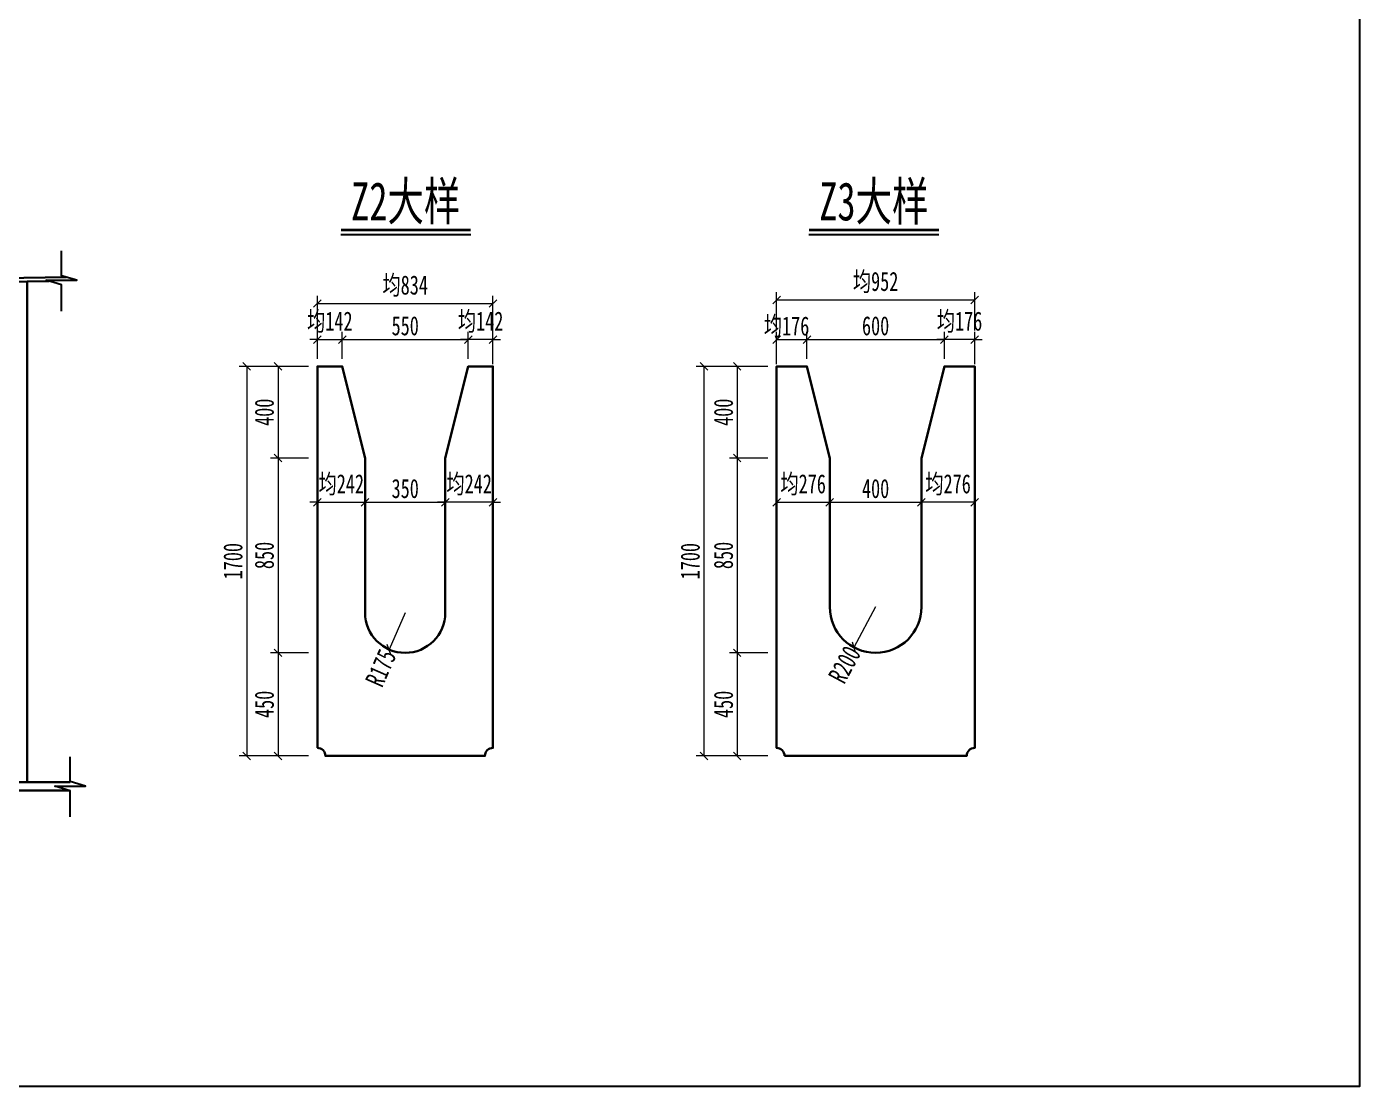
# Model space of a CAD drawing. Header units: millimetres. Extents: x -89049 to 410567, y -307459 to -100425.
# Drawn here: x 131583 to 137400, y -161773 to -157148 of the extents above; entities that cross this region are included whole.
import ezdxf
from ezdxf.enums import TextEntityAlignment as Align

# ---------------------------------------------------------------- set-up
doc = ezdxf.new("R2010")
doc.units = ezdxf.units.MM
doc.layers.get('Defpoints').update_dxf_attribs({"color": 8})
for name, color, linetype, lineweight in [('标注线及字体', 2, 'Continuous', 15), ('桥 构造粗实', 1, 'Continuous', 30), ('细实线', 4, 'Continuous', 15)]:
    doc.layers.add(name, color=color, linetype=linetype, lineweight=lineweight)
doc.styles.add('111', font='', dxfattribs={"width": 0.7})
doc.styles.get('111').set_extended_font_data('仿宋_GB2312')
doc.dimstyles.new('200', dxfattribs={"dimscale": 0, "dimtxt": 2.5, "dimasz": 1, "dimexe": 1, "dimexo": 1, "dimgap": 0.6, "dimtad": 1, "dimdec": 0, "dimdsep": 46, "dimtxsty": '111', "dimblk": 'OBLIQUE', "dimcen": 0, "dimclrd": 4, "dimclre": 4, "dimclrt": 4, "dimadec": 1, "dimazin": 2, "dimtfac": 1, "dimtdec": 0, "dimtix": 1, "dimtmove": 2, "dimatfit": 3, "dimfxl": 4, "dimfxlon": 1, "dimtolj": 1, "dimlwd": -1, "dimlwe": -1, "dimarcsym": 0})

# ---------------------------------------------------------------- blocks, each defined once
blk = doc.blocks.new('_Oblique')
at = {"color": 0, "linetype": 'ByBlock', "lineweight": -2}
blk.add_line((-0.5, -0.5), (0.5, 0.5), dxfattribs=at)
blk = doc.blocks.new('*D4241')
at = {"layer": 'Defpoints', "color": 0, "transparency": 16777216}
for p in [(134856.2, -158631.1), (134539.4, -160331.1), (134856.2, -160331.1)]:
    blk.add_point(p, dxfattribs=at)
at = {"layer": '细实线', "color": 4, "transparency": 16777216}
for p, q in [((134672.7, -158631.1), (134506.1, -158631.1)), ((134539.4, -158631.1), (134539.4, -160331.1)), ((134672.7, -160331.1), (134506.1, -160331.1))]:
    blk.add_line(p, q, dxfattribs=at)
at = {"layer": '细实线', "color": 4, "transparency": 16777216, "xscale": 33.33333333333333, "yscale": 33.33333333333333, "zscale": 33.33333333333333}
for p, rotation in [((134539.4, -158631.1), 90), ((134539.4, -160331.1), 270)]:
    blk.add_blockref('_Oblique', p, dxfattribs=dict(at, rotation=rotation))
at = {"layer": '细实线', "color": 4, "transparency": 16777216, "insert": (134479.8, -159481.1), "char_height": 83.33, "attachment_point": 5, "rotation": 90, "style": '111'}
blk.add_mtext('\\A1;1700', dxfattribs=at)
blk = doc.blocks.new('*D4242')
at = {"layer": 'Defpoints', "color": 0, "transparency": 16777216}
for p in [(134988.6, -158631.1), (134684.4, -159031.1), (135088.6, -159031.1)]:
    blk.add_point(p, dxfattribs=at)
at = {"layer": '细实线', "color": 4, "transparency": 16777216}
for p, q in [((134817.8, -158631.1), (134651.1, -158631.1)), ((134684.4, -158631.1), (134684.4, -159031.1)), ((134817.8, -159031.1), (134651.1, -159031.1))]:
    blk.add_line(p, q, dxfattribs=at)
at = {"layer": '细实线', "color": 4, "transparency": 16777216, "xscale": 33.33333333333333, "yscale": 33.33333333333333, "zscale": 33.33333333333333}
for p, rotation in [((134684.4, -158631.1), 90), ((134684.4, -159031.1), 270)]:
    blk.add_blockref('_Oblique', p, dxfattribs=dict(at, rotation=rotation))
at = {"layer": '细实线', "color": 4, "transparency": 16777216, "insert": (134624.8, -158831.1), "char_height": 83.33, "attachment_point": 5, "rotation": 90, "style": '111'}
blk.add_mtext('\\A1;400', dxfattribs=at)
blk = doc.blocks.new('*D4243')
at = {"layer": 'Defpoints', "color": 0, "transparency": 16777216}
for p in [(135088.6, -159031.1), (134684.4, -159881.1), (135288.6, -159881.1)]:
    blk.add_point(p, dxfattribs=at)
at = {"layer": '细实线', "color": 4, "transparency": 16777216}
for p, q in [((134817.8, -159031.1), (134651.1, -159031.1)), ((134684.4, -159031.1), (134684.4, -159881.1)), ((134817.8, -159881.1), (134651.1, -159881.1))]:
    blk.add_line(p, q, dxfattribs=at)
at = {"layer": '细实线', "color": 4, "transparency": 16777216, "xscale": 33.33333333333333, "yscale": 33.33333333333333, "zscale": 33.33333333333333}
for p, rotation in [((134684.4, -159031.1), 90), ((134684.4, -159881.1), 270)]:
    blk.add_blockref('_Oblique', p, dxfattribs=dict(at, rotation=rotation))
at = {"layer": '细实线', "color": 4, "transparency": 16777216, "insert": (134624.8, -159456.1), "char_height": 83.33, "attachment_point": 5, "rotation": 90, "style": '111'}
blk.add_mtext('\\A1;850', dxfattribs=at)
blk = doc.blocks.new('*D4244')
at = {"layer": 'Defpoints', "color": 0, "transparency": 16777216}
for p in [(135088.6, -159881.1), (134684.4, -160331.1), (135194.5, -160331.1)]:
    blk.add_point(p, dxfattribs=at)
at = {"layer": '细实线', "color": 4, "transparency": 16777216}
for p, q in [((134817.8, -159881.1), (134651.1, -159881.1)), ((134684.4, -159881.1), (134684.4, -160331.1)), ((134817.8, -160331.1), (134651.1, -160331.1))]:
    blk.add_line(p, q, dxfattribs=at)
at = {"layer": '细实线', "color": 4, "transparency": 16777216, "xscale": 33.33333333333333, "yscale": 33.33333333333333, "zscale": 33.33333333333333}
for p, rotation in [((134684.4, -159881.1), 90), ((134684.4, -160331.1), 270)]:
    blk.add_blockref('_Oblique', p, dxfattribs=dict(at, rotation=rotation))
at = {"layer": '细实线', "color": 4, "transparency": 16777216, "insert": (134624.8, -160106.1), "char_height": 83.33, "attachment_point": 5, "rotation": 90, "style": '111'}
blk.add_mtext('\\A1;450', dxfattribs=at)
blk = doc.blocks.new('*D4245')
at = {"layer": 'Defpoints', "color": 0, "transparency": 16777216}
for p in [(135488.6, -159224.1), (135088.6, -159283.7), (135488.6, -159283.7)]:
    blk.add_point(p, dxfattribs=at)
at = {"layer": '细实线', "color": 4, "transparency": 16777216}
for p, q in [((135088.6, -159250.3), (135088.6, -159190.8)), ((135488.6, -159250.3), (135488.6, -159190.8)), ((135088.6, -159224.1), (135488.6, -159224.1))]:
    blk.add_line(p, q, dxfattribs=at)
at = {"layer": '细实线', "color": 4, "transparency": 16777216, "xscale": 33.33333333333333, "yscale": 33.33333333333333, "zscale": 33.33333333333333, "rotation": 180}
blk.add_blockref('_Oblique', (135088.6, -159224.1), dxfattribs=at)
at = {"layer": '细实线', "color": 4, "transparency": 16777216, "xscale": 33.33333333333333, "yscale": 33.33333333333333, "zscale": 33.33333333333333}
blk.add_blockref('_Oblique', (135488.6, -159224.1), dxfattribs=at)
at = {"layer": '细实线', "color": 4, "transparency": 16777216, "insert": (135288.6, -159164.5), "char_height": 83.33, "attachment_point": 5, "style": '111'}
blk.add_mtext('\\A1;400', dxfattribs=at)
blk = doc.blocks.new('*D4246')
at = {"layer": 'Defpoints', "color": 0, "transparency": 16777216}
for p in [(135088.6, -159224.1), (134856.2, -159364.1), (135088.6, -159364.1)]:
    blk.add_point(p, dxfattribs=at)
at = {"layer": '细实线', "color": 4, "transparency": 16777216}
for p, q in [((134856.2, -159330.7), (134856.2, -159190.8)), ((135088.6, -159330.7), (135088.6, -159190.8)), ((134856.2, -159224.1), (135088.6, -159224.1))]:
    blk.add_line(p, q, dxfattribs=at)
at = {"layer": '细实线', "color": 4, "transparency": 16777216, "xscale": 33.33333333333333, "yscale": 33.33333333333333, "zscale": 33.33333333333333, "rotation": 180}
blk.add_blockref('_Oblique', (134856.2, -159224.1), dxfattribs=at)
at = {"layer": '细实线', "color": 4, "transparency": 16777216, "xscale": 33.33333333333333, "yscale": 33.33333333333333, "zscale": 33.33333333333333}
blk.add_blockref('_Oblique', (135088.6, -159224.1), dxfattribs=at)
at = {"layer": '细实线', "color": 4, "transparency": 16777216, "insert": (134972.4, -159148), "char_height": 83.33, "attachment_point": 5, "style": '111'}
blk.add_mtext('\\A1;均276', dxfattribs=at)
blk = doc.blocks.new('*D4247')
at = {"layer": 'Defpoints', "color": 0, "transparency": 16777216}
for p in [(135288.6, -159681.1), (135193.9, -159857.2)]:
    blk.add_point(p, dxfattribs=at)
at = {"layer": '细实线', "color": 4, "transparency": 16777216}
for p in [(135288.6, -159681.1), (135193.9, -159857.2)]:
    blk.add_line(p, (135193.9, -159857.2), dxfattribs=at)
at = {"layer": '细实线', "color": 4, "transparency": 16777216, "xscale": 33.33333333333333, "yscale": 33.33333333333333, "zscale": 33.33333333333333, "rotation": 61.73862903357185}
blk.add_blockref('_Oblique', (135193.9, -159857.2), dxfattribs=at)
at = {"layer": '细实线', "color": 4, "transparency": 16777216, "insert": (135153.4, -159932.6), "char_height": 83.33, "attachment_point": 5, "rotation": 61.73863, "style": '111'}
blk.add_mtext('\\A1;R200', dxfattribs=at)
blk = doc.blocks.new('*D4248')
at = {"layer": 'Defpoints', "color": 0, "transparency": 16777216}
for p in [(135721.1, -158340.7), (134856.2, -158619.4), (135721.1, -158619.4)]:
    blk.add_point(p, dxfattribs=at)
at = {"layer": '细实线', "color": 4, "transparency": 16777216}
for p, q in [((134856.2, -158474), (134856.2, -158307.4)), ((135721.1, -158474), (135721.1, -158307.4)), ((134856.2, -158340.7), (135721.1, -158340.7))]:
    blk.add_line(p, q, dxfattribs=at)
at = {"layer": '细实线', "color": 4, "transparency": 16777216, "xscale": 33.33333333333333, "yscale": 33.33333333333333, "zscale": 33.33333333333333, "rotation": 180}
blk.add_blockref('_Oblique', (134856.2, -158340.7), dxfattribs=at)
at = {"layer": '细实线', "color": 4, "transparency": 16777216, "xscale": 33.33333333333333, "yscale": 33.33333333333333, "zscale": 33.33333333333333}
blk.add_blockref('_Oblique', (135721.1, -158340.7), dxfattribs=at)
at = {"layer": '细实线', "color": 4, "transparency": 16777216, "insert": (135288.6, -158264.6), "char_height": 83.33, "attachment_point": 5, "style": '111'}
blk.add_mtext('\\A1;均952', dxfattribs=at)
blk = doc.blocks.new('*D4249')
at = {"layer": 'Defpoints', "color": 0, "transparency": 16777216}
for p in [(135488.6, -159224.1), (135488.6, -159364.1), (135721.1, -159364.1)]:
    blk.add_point(p, dxfattribs=at)
at = {"layer": '细实线', "color": 4, "transparency": 16777216}
for p, q in [((135488.6, -159330.7), (135488.6, -159190.8)), ((135721.1, -159330.7), (135721.1, -159190.8)), ((135721.1, -159224.1), (135488.6, -159224.1))]:
    blk.add_line(p, q, dxfattribs=at)
at = {"layer": '细实线', "color": 4, "transparency": 16777216, "xscale": 33.33333333333333, "yscale": 33.33333333333333, "zscale": 33.33333333333333, "rotation": 180}
blk.add_blockref('_Oblique', (135488.6, -159224.1), dxfattribs=at)
at = {"layer": '细实线', "color": 4, "transparency": 16777216, "xscale": 33.33333333333333, "yscale": 33.33333333333333, "zscale": 33.33333333333333}
blk.add_blockref('_Oblique', (135721.1, -159224.1), dxfattribs=at)
at = {"layer": '细实线', "color": 4, "transparency": 16777216, "insert": (135604.9, -159148), "char_height": 83.33, "attachment_point": 5, "style": '111'}
blk.add_mtext('\\A1;均276', dxfattribs=at)
blk = doc.blocks.new('*D4250')
at = {"layer": 'Defpoints', "color": 0, "transparency": 16777216}
for p in [(134988.6, -158513.9), (134856.2, -158653.8), (134988.6, -158631.1)]:
    blk.add_point(p, dxfattribs=at)
at = {"layer": '细实线', "color": 4, "transparency": 16777216}
for p, q in [((134856.2, -158620.5), (134856.2, -158480.5)), ((134988.6, -158597.7), (134988.6, -158480.5)), ((134856.2, -158513.9), (134988.6, -158513.9))]:
    blk.add_line(p, q, dxfattribs=at)
at = {"layer": '细实线', "color": 4, "transparency": 16777216, "xscale": 33.33333333333333, "yscale": 33.33333333333333, "zscale": 33.33333333333333, "rotation": 180}
blk.add_blockref('_Oblique', (134856.2, -158513.9), dxfattribs=at)
at = {"layer": '细实线', "color": 4, "transparency": 16777216, "xscale": 33.33333333333333, "yscale": 33.33333333333333, "zscale": 33.33333333333333}
blk.add_blockref('_Oblique', (134988.6, -158513.9), dxfattribs=at)
at = {"layer": '细实线', "color": 4, "transparency": 16777216, "insert": (134900, -158459), "char_height": 83.33, "attachment_point": 5, "style": '111'}
blk.add_mtext('\\A1;均176', dxfattribs=at)
blk = doc.blocks.new('*D4251')
at = {"layer": 'Defpoints', "color": 0, "transparency": 16777216}
for p in [(135588.6, -158513.9), (135588.6, -158631.1), (135721.1, -158653.8)]:
    blk.add_point(p, dxfattribs=at)
at = {"layer": '细实线', "color": 4, "transparency": 16777216}
for p, q in [((135588.6, -158597.7), (135588.6, -158480.5)), ((135721.1, -158620.5), (135721.1, -158480.5)), ((135588.6, -158513.9), (135555.3, -158513.9)), ((135721.1, -158513.9), (135588.6, -158513.9)), ((135721.1, -158513.9), (135754.4, -158513.9))]:
    blk.add_line(p, q, dxfattribs=at)
at = {"layer": '细实线', "color": 4, "transparency": 16777216, "xscale": 33.33333333333333, "yscale": 33.33333333333333, "zscale": 33.33333333333333}
blk.add_blockref('_Oblique', (135588.6, -158513.9), dxfattribs=at)
at = {"layer": '细实线', "color": 4, "transparency": 16777216, "xscale": 33.33333333333333, "yscale": 33.33333333333333, "zscale": 33.33333333333333, "rotation": 180}
blk.add_blockref('_Oblique', (135721.1, -158513.9), dxfattribs=at)
at = {"layer": '细实线', "color": 4, "transparency": 16777216, "insert": (135654.9, -158437.8), "char_height": 83.33, "attachment_point": 5, "style": '111'}
blk.add_mtext('\\A1;均176', dxfattribs=at)
blk = doc.blocks.new('*D4252')
at = {"layer": 'Defpoints', "color": 0, "transparency": 16777216}
for p in [(135588.6, -158513.9), (134988.6, -158631.1), (135588.6, -158631.1)]:
    blk.add_point(p, dxfattribs=at)
at = {"layer": '细实线', "color": 4, "transparency": 16777216}
for p, q in [((134988.6, -158597.7), (134988.6, -158480.5)), ((135588.6, -158597.7), (135588.6, -158480.5)), ((134988.6, -158513.9), (135588.6, -158513.9))]:
    blk.add_line(p, q, dxfattribs=at)
at = {"layer": '细实线', "color": 4, "transparency": 16777216, "xscale": 33.33333333333333, "yscale": 33.33333333333333, "zscale": 33.33333333333333, "rotation": 180}
blk.add_blockref('_Oblique', (134988.6, -158513.9), dxfattribs=at)
at = {"layer": '细实线', "color": 4, "transparency": 16777216, "xscale": 33.33333333333333, "yscale": 33.33333333333333, "zscale": 33.33333333333333}
blk.add_blockref('_Oblique', (135588.6, -158513.9), dxfattribs=at)
at = {"layer": '细实线', "color": 4, "transparency": 16777216, "insert": (135288.6, -158454.2), "char_height": 83.33, "attachment_point": 5, "style": '111'}
blk.add_mtext('\\A1;600', dxfattribs=at)
blk = doc.blocks.new('*D4253')
at = {"layer": 'Defpoints', "color": 0, "transparency": 16777216}
for p in [(132852.4, -158631.1), (132543.7, -160331.1), (132852.4, -160331.1)]:
    blk.add_point(p, dxfattribs=at)
at = {"layer": '细实线', "color": 4, "transparency": 16777216}
for p, q in [((132677, -158631.1), (132510.4, -158631.1)), ((132543.7, -158631.1), (132543.7, -160331.1)), ((132677, -160331.1), (132510.4, -160331.1))]:
    blk.add_line(p, q, dxfattribs=at)
at = {"layer": '细实线', "color": 4, "transparency": 16777216, "xscale": 33.33333333333333, "yscale": 33.33333333333333, "zscale": 33.33333333333333}
for p, rotation in [((132543.7, -158631.1), 90), ((132543.7, -160331.1), 270)]:
    blk.add_blockref('_Oblique', p, dxfattribs=dict(at, rotation=rotation))
at = {"layer": '细实线', "color": 4, "transparency": 16777216, "insert": (132484.1, -159481.1), "char_height": 83.33, "attachment_point": 5, "rotation": 90, "style": '111'}
blk.add_mtext('\\A1;1700', dxfattribs=at)
blk = doc.blocks.new('*D4254')
at = {"layer": 'Defpoints', "color": 0, "transparency": 16777216}
for p in [(132984.9, -158631.1), (132680.7, -159031.1), (133060.5, -159031.1)]:
    blk.add_point(p, dxfattribs=at)
at = {"layer": '细实线', "color": 4, "transparency": 16777216}
for p, q in [((132814, -158631.1), (132647.3, -158631.1)), ((132680.7, -158631.1), (132680.7, -159031.1)), ((132814, -159031.1), (132647.3, -159031.1))]:
    blk.add_line(p, q, dxfattribs=at)
at = {"layer": '细实线', "color": 4, "transparency": 16777216, "xscale": 33.33333333333333, "yscale": 33.33333333333333, "zscale": 33.33333333333333}
for p, rotation in [((132680.7, -158631.1), 90), ((132680.7, -159031.1), 270)]:
    blk.add_blockref('_Oblique', p, dxfattribs=dict(at, rotation=rotation))
at = {"layer": '细实线', "color": 4, "transparency": 16777216, "insert": (132621, -158831.1), "char_height": 83.33, "attachment_point": 5, "rotation": 90, "style": '111'}
blk.add_mtext('\\A1;400', dxfattribs=at)
blk = doc.blocks.new('*D4255')
at = {"layer": 'Defpoints', "color": 0, "transparency": 16777216}
for p in [(133060.5, -159031.1), (132680.7, -159881.1), (133284.9, -159881.1)]:
    blk.add_point(p, dxfattribs=at)
at = {"layer": '细实线', "color": 4, "transparency": 16777216}
for p, q in [((132814, -159031.1), (132647.3, -159031.1)), ((132680.7, -159031.1), (132680.7, -159881.1)), ((132814, -159881.1), (132647.3, -159881.1))]:
    blk.add_line(p, q, dxfattribs=at)
at = {"layer": '细实线', "color": 4, "transparency": 16777216, "xscale": 33.33333333333333, "yscale": 33.33333333333333, "zscale": 33.33333333333333}
for p, rotation in [((132680.7, -159031.1), 90), ((132680.7, -159881.1), 270)]:
    blk.add_blockref('_Oblique', p, dxfattribs=dict(at, rotation=rotation))
at = {"layer": '细实线', "color": 4, "transparency": 16777216, "insert": (132621, -159456.1), "char_height": 83.33, "attachment_point": 5, "rotation": 90, "style": '111'}
blk.add_mtext('\\A1;850', dxfattribs=at)
blk = doc.blocks.new('*D4256')
at = {"layer": 'Defpoints', "color": 0, "transparency": 16777216}
for p in [(133084.9, -159881.1), (132680.7, -160331.1), (133190.8, -160331.1)]:
    blk.add_point(p, dxfattribs=at)
at = {"layer": '细实线', "color": 4, "transparency": 16777216}
for p, q in [((132814, -159881.1), (132647.3, -159881.1)), ((132680.7, -159881.1), (132680.7, -160331.1)), ((132814, -160331.1), (132647.3, -160331.1))]:
    blk.add_line(p, q, dxfattribs=at)
at = {"layer": '细实线', "color": 4, "transparency": 16777216, "xscale": 33.33333333333333, "yscale": 33.33333333333333, "zscale": 33.33333333333333}
for p, rotation in [((132680.7, -159881.1), 90), ((132680.7, -160331.1), 270)]:
    blk.add_blockref('_Oblique', p, dxfattribs=dict(at, rotation=rotation))
at = {"layer": '细实线', "color": 4, "transparency": 16777216, "insert": (132621, -160106.1), "char_height": 83.33, "attachment_point": 5, "rotation": 90, "style": '111'}
blk.add_mtext('\\A1;450', dxfattribs=at)
blk = doc.blocks.new('*D4257')
at = {"layer": 'Defpoints', "color": 0, "transparency": 16777216}
for p in [(132960.5, -158513.9), (132852.4, -158631.1), (132960.5, -158631.1)]:
    blk.add_point(p, dxfattribs=at)
at = {"layer": '细实线', "color": 4, "transparency": 16777216}
for p, q in [((132852.4, -158597.7), (132852.4, -158480.5)), ((132960.5, -158597.7), (132960.5, -158480.5)), ((132852.4, -158513.9), (132819.1, -158513.9)), ((132852.4, -158513.9), (132960.5, -158513.9)), ((132960.5, -158513.9), (132993.9, -158513.9))]:
    blk.add_line(p, q, dxfattribs=at)
at = {"layer": '细实线', "color": 4, "transparency": 16777216, "xscale": 33.33333333333333, "yscale": 33.33333333333333, "zscale": 33.33333333333333}
blk.add_blockref('_Oblique', (132852.4, -158513.9), dxfattribs=at)
at = {"layer": '细实线', "color": 4, "transparency": 16777216, "xscale": 33.33333333333333, "yscale": 33.33333333333333, "zscale": 33.33333333333333, "rotation": 180}
blk.add_blockref('_Oblique', (132960.5, -158513.9), dxfattribs=at)
at = {"layer": '细实线', "color": 4, "transparency": 16777216, "insert": (132906.5, -158437.8), "char_height": 83.33, "attachment_point": 5, "style": '111'}
blk.add_mtext('\\A1;均142', dxfattribs=at)
blk = doc.blocks.new('*D4258')
at = {"layer": 'Defpoints', "color": 0, "transparency": 16777216}
for p in [(133510.5, -158513.9), (132960.5, -158631.1), (133510.5, -158631.1)]:
    blk.add_point(p, dxfattribs=at)
at = {"layer": '细实线', "color": 4, "transparency": 16777216}
for p, q in [((132960.5, -158597.7), (132960.5, -158480.5)), ((133510.5, -158597.7), (133510.5, -158480.5)), ((132960.5, -158513.9), (133510.5, -158513.9))]:
    blk.add_line(p, q, dxfattribs=at)
at = {"layer": '细实线', "color": 4, "transparency": 16777216, "xscale": 33.33333333333333, "yscale": 33.33333333333333, "zscale": 33.33333333333333, "rotation": 180}
blk.add_blockref('_Oblique', (132960.5, -158513.9), dxfattribs=at)
at = {"layer": '细实线', "color": 4, "transparency": 16777216, "xscale": 33.33333333333333, "yscale": 33.33333333333333, "zscale": 33.33333333333333}
blk.add_blockref('_Oblique', (133510.5, -158513.9), dxfattribs=at)
at = {"layer": '细实线', "color": 4, "transparency": 16777216, "insert": (133235.5, -158454.2), "char_height": 83.33, "attachment_point": 5, "style": '111'}
blk.add_mtext('\\A1;550', dxfattribs=at)
blk = doc.blocks.new('*D4259')
at = {"layer": 'Defpoints', "color": 0, "transparency": 16777216}
for p in [(133618.6, -158356.4), (132852.4, -158631.1), (133618.6, -158619.4)]:
    blk.add_point(p, dxfattribs=at)
at = {"layer": '细实线', "color": 4, "transparency": 16777216}
for p, q in [((132852.4, -158489.7), (132852.4, -158323)), ((133618.6, -158489.7), (133618.6, -158323)), ((132852.4, -158356.4), (133618.6, -158356.4))]:
    blk.add_line(p, q, dxfattribs=at)
at = {"layer": '细实线', "color": 4, "transparency": 16777216, "xscale": 33.33333333333333, "yscale": 33.33333333333333, "zscale": 33.33333333333333, "rotation": 180}
blk.add_blockref('_Oblique', (132852.4, -158356.4), dxfattribs=at)
at = {"layer": '细实线', "color": 4, "transparency": 16777216, "xscale": 33.33333333333333, "yscale": 33.33333333333333, "zscale": 33.33333333333333}
blk.add_blockref('_Oblique', (133618.6, -158356.4), dxfattribs=at)
at = {"layer": '细实线', "color": 4, "transparency": 16777216, "insert": (133235.5, -158280.3), "char_height": 83.33, "attachment_point": 5, "style": '111'}
blk.add_mtext('\\A1;均834', dxfattribs=at)
blk = doc.blocks.new('*D4260')
at = {"layer": 'Defpoints', "color": 0, "transparency": 16777216}
for p in [(133510.5, -158513.9), (133510.5, -158631.1), (133618.6, -158653.8)]:
    blk.add_point(p, dxfattribs=at)
at = {"layer": '细实线', "color": 4, "transparency": 16777216}
for p, q in [((133510.5, -158597.7), (133510.5, -158480.5)), ((133618.6, -158620.5), (133618.6, -158480.5)), ((133510.5, -158513.9), (133477.2, -158513.9)), ((133618.6, -158513.9), (133510.5, -158513.9)), ((133618.6, -158513.9), (133652, -158513.9))]:
    blk.add_line(p, q, dxfattribs=at)
at = {"layer": '细实线', "color": 4, "transparency": 16777216, "xscale": 33.33333333333333, "yscale": 33.33333333333333, "zscale": 33.33333333333333}
blk.add_blockref('_Oblique', (133510.5, -158513.9), dxfattribs=at)
at = {"layer": '细实线', "color": 4, "transparency": 16777216, "xscale": 33.33333333333333, "yscale": 33.33333333333333, "zscale": 33.33333333333333, "rotation": 180}
blk.add_blockref('_Oblique', (133618.6, -158513.9), dxfattribs=at)
at = {"layer": '细实线', "color": 4, "transparency": 16777216, "insert": (133564.6, -158437.8), "char_height": 83.33, "attachment_point": 5, "style": '111'}
blk.add_mtext('\\A1;均142', dxfattribs=at)
blk = doc.blocks.new('*D4261')
at = {"layer": 'Defpoints', "color": 0, "transparency": 16777216}
for p in [(133410.5, -159224.1), (133060.5, -159364.1), (133410.5, -159364.1)]:
    blk.add_point(p, dxfattribs=at)
at = {"layer": '细实线', "color": 4, "transparency": 16777216}
for p, q in [((133060.5, -159330.7), (133060.5, -159190.8)), ((133410.5, -159330.7), (133410.5, -159190.8)), ((133060.5, -159224.1), (133410.5, -159224.1))]:
    blk.add_line(p, q, dxfattribs=at)
at = {"layer": '细实线', "color": 4, "transparency": 16777216, "xscale": 33.33333333333333, "yscale": 33.33333333333333, "zscale": 33.33333333333333, "rotation": 180}
blk.add_blockref('_Oblique', (133060.5, -159224.1), dxfattribs=at)
at = {"layer": '细实线', "color": 4, "transparency": 16777216, "xscale": 33.33333333333333, "yscale": 33.33333333333333, "zscale": 33.33333333333333}
blk.add_blockref('_Oblique', (133410.5, -159224.1), dxfattribs=at)
at = {"layer": '细实线', "color": 4, "transparency": 16777216, "insert": (133235.5, -159164.5), "char_height": 83.33, "attachment_point": 5, "style": '111'}
blk.add_mtext('\\A1;350', dxfattribs=at)
blk = doc.blocks.new('*D4262')
at = {"layer": 'Defpoints', "color": 0, "transparency": 16777216}
for p in [(133060.5, -159224.1), (132852.4, -159364.1), (133060.5, -159364.1)]:
    blk.add_point(p, dxfattribs=at)
at = {"layer": '细实线', "color": 4, "transparency": 16777216}
for p, q in [((132852.4, -159330.7), (132852.4, -159190.8)), ((133060.5, -159330.7), (133060.5, -159190.8)), ((132852.4, -159224.1), (132819.1, -159224.1)), ((132852.4, -159224.1), (133060.5, -159224.1)), ((133060.5, -159224.1), (133093.9, -159224.1))]:
    blk.add_line(p, q, dxfattribs=at)
at = {"layer": '细实线', "color": 4, "transparency": 16777216, "xscale": 33.33333333333333, "yscale": 33.33333333333333, "zscale": 33.33333333333333}
blk.add_blockref('_Oblique', (132852.4, -159224.1), dxfattribs=at)
at = {"layer": '细实线', "color": 4, "transparency": 16777216, "xscale": 33.33333333333333, "yscale": 33.33333333333333, "zscale": 33.33333333333333, "rotation": 180}
blk.add_blockref('_Oblique', (133060.5, -159224.1), dxfattribs=at)
at = {"layer": '细实线', "color": 4, "transparency": 16777216, "insert": (132956.5, -159148), "char_height": 83.33, "attachment_point": 5, "style": '111'}
blk.add_mtext('\\A1;均242', dxfattribs=at)
blk = doc.blocks.new('*D4263')
at = {"layer": 'Defpoints', "color": 0, "transparency": 16777216}
for p in [(133410.5, -159224.1), (133410.5, -159364.1), (133618.6, -159364.1)]:
    blk.add_point(p, dxfattribs=at)
at = {"layer": '细实线', "color": 4, "transparency": 16777216}
for p, q in [((133410.5, -159330.7), (133410.5, -159190.8)), ((133618.6, -159330.7), (133618.6, -159190.8)), ((133410.5, -159224.1), (133377.2, -159224.1)), ((133618.6, -159224.1), (133410.5, -159224.1)), ((133618.6, -159224.1), (133652, -159224.1))]:
    blk.add_line(p, q, dxfattribs=at)
at = {"layer": '细实线', "color": 4, "transparency": 16777216, "xscale": 33.33333333333333, "yscale": 33.33333333333333, "zscale": 33.33333333333333}
blk.add_blockref('_Oblique', (133410.5, -159224.1), dxfattribs=at)
at = {"layer": '细实线', "color": 4, "transparency": 16777216, "xscale": 33.33333333333333, "yscale": 33.33333333333333, "zscale": 33.33333333333333, "rotation": 180}
blk.add_blockref('_Oblique', (133618.6, -159224.1), dxfattribs=at)
at = {"layer": '细实线', "color": 4, "transparency": 16777216, "insert": (133514.6, -159148), "char_height": 83.33, "attachment_point": 5, "style": '111'}
blk.add_mtext('\\A1;均242', dxfattribs=at)
blk = doc.blocks.new('*D4264')
at = {"layer": 'Defpoints', "color": 0, "transparency": 16777216}
for p in [(133235.5, -159706.1), (133165, -159866.2)]:
    blk.add_point(p, dxfattribs=at)
at = {"layer": '细实线', "color": 4, "transparency": 16777216}
for p in [(133235.5, -159706.1), (133165, -159866.2)]:
    blk.add_line(p, (133165, -159866.2), dxfattribs=at)
at = {"layer": '细实线', "color": 4, "transparency": 16777216, "xscale": 33.33333333333333, "yscale": 33.33333333333333, "zscale": 33.33333333333333, "rotation": 66.24697675539535}
blk.add_blockref('_Oblique', (133165, -159866.2), dxfattribs=at)
at = {"layer": '细实线', "color": 4, "transparency": 16777216, "insert": (133129.3, -159947.4), "char_height": 83.33, "attachment_point": 5, "rotation": 66.24698, "style": '111'}
blk.add_mtext('\\A1;R175', dxfattribs=at)

msp = doc.modelspace()

# ---------------------------------------------------------------- linework, layer by layer
at = {"color": 4}
for p, q in [((132954.7, -158055.7), (133521.7, -158055.7)), ((134997.7, -158055.9), (135564.7, -158055.9))]:
    msp.add_line(p, q, dxfattribs=at)
at = {"color": 6, "const_width": 12}
for points in [[(132954.7, -158035.7), (133521.7, -158035.7)], [(134997.7, -158035.9), (135564.7, -158035.9)]]:
    msp.add_lwpolyline(points, dxfattribs=at)
at = {"color": 4}
msp.add_lwpolyline([(131735, -158389.2), (131735, -158275.2), (131668.4, -158255.2), (131801.7, -158255.2), (131735, -158235.2), (131735, -158208.6), (131735, -158126.5)], dxfattribs=at)
at = {"color": 4, "elevation": 0}
msp.add_lwpolyline([(131773.5, -160597.2), (131773.5, -160483.2), (131706.9, -160463.2), (131840.2, -160463.2), (131773.5, -160443.2), (131773.5, -160416.5), (131773.5, -160334.5)], dxfattribs=at)
at = {"layer": 'Defpoints'}
msp.add_lwpolyline([(124566.6, -153251.3), (137399.9, -153251.3), (137399.9, -161773.4), (124566.6, -161773.4)], close=True, dxfattribs=at)
at = {"layer": '桥 构造粗实'}
for p, q in [((131585, -158260.7), (131585, -160446.4)), ((131773.5, -160446.4), (128857.9, -160446.4)), ((131770.9, -160482.4), (128844.5, -160482.4))]:
    msp.add_line(p, q, dxfattribs=at)
for points in [[(128848, -158245.3), (131103.4, -158267.9), (131681.7, -158259.2)], [(128930.8, -158230.1), (131103.4, -158251.9), (131757.8, -158242.1)]]:
    msp.add_lwpolyline(points, dxfattribs=at)
at = {"layer": '桥 构造粗实', "elevation": 0}
for points in [[(132852.4, -160296.1), (132852.4, -158631.1), (132960.5, -158631.1), (133060.5, -159031.1), (133060.5, -159706.1, 1), (133410.5, -159706.1), (133410.5, -159031.1), (133510.5, -158631.1), (133618.6, -158631.1), (133618.6, -160296.1, 0.414214), (133583.6, -160331.1), (132887.4, -160331.1, 0.414214)], [(134891.2, -160331.1, 0.414214), (134856.2, -160296.1), (134856.2, -158631.1), (134988.6, -158631.1), (135088.6, -159031.1), (135088.6, -159681.1, 1), (135488.6, -159681.1), (135488.6, -159031.1), (135588.6, -158631.1), (135721.1, -158631.1), (135721.1, -160296.1, 0.414214), (135686.1, -160331.1)]]:
    msp.add_lwpolyline(points, format="xyb", close=True, dxfattribs=at)

# ---------------------------------------------------------------- texts
at = {"layer": '标注线及字体', "style": '111', "width": 0.7}
for s, p in [('Z2大样', (133237.9, -157906.6)), ('Z3大样', (135280.9, -157906.9))]:
    msp.add_text(s, height=166.67, dxfattribs=at).set_placement(p, align=Align.MIDDLE)

# ---------------------------------------------------------------- dimensions: what is measured, and where the dimension line sits
at = {"layer": '细实线'}
for base, p1, p2, text, picture, middle in [((135721.1, -158340.7), (134856.2, -158619.4), (135721.1, -158619.4), '均952', '*D4248', (135288.6, -158264.6)), ((133618.6, -158356.4), (132852.4, -158631.1), (133618.6, -158619.4), '均834', '*D4259', (133235.5, -158280.3)), ((132960.5, -158513.9), (132852.4, -158631.1), (132960.5, -158631.1), '均142', '*D4257', (132906.5, -158437.8)), ((133060.5, -159224.1), (132852.4, -159364.1), (133060.5, -159364.1), '均242', '*D4262', (132956.5, -159148)), ((135088.6, -159224.1), (134856.2, -159364.1), (135088.6, -159364.1), '均276', '*D4246', (134972.4, -159148))]:
    dim = msp.add_linear_dim(base=base, p1=p1, p2=p2, text=text, dimstyle='200', override={"dimscale": 33.333333, "dimtxsty": '111', "dimblk": 'Oblique'}, dxfattribs=at)
    dim.commit()
    dim.dimension.update_dxf_attribs({"geometry": picture, "text_midpoint": middle})
for base, p1, p2, text, picture, middle in [((133510.5, -158513.9), (133618.6, -158653.8), (133510.5, -158631.1), '均142', '*D4260', (133564.6, -158437.8)), ((135588.6, -158513.9), (135721.1, -158653.8), (135588.6, -158631.1), '均176', '*D4251', (135654.9, -158437.8)), ((133410.5, -159224.1), (133618.6, -159364.1), (133410.5, -159364.1), '均242', '*D4263', (133514.6, -159148)), ((135488.6, -159224.1), (135721.1, -159364.1), (135488.6, -159364.1), '均276', '*D4249', (135604.9, -159148))]:
    dim = msp.add_linear_dim(base=base, p1=p1, p2=p2, angle=180, text=text, dimstyle='200', override={"dimscale": 33.333333, "dimtxsty": '111', "dimblk": 'Oblique'}, dxfattribs=at)
    dim.commit()
    dim.dimension.update_dxf_attribs({"geometry": picture, "text_midpoint": middle})
for base, p1, p2, picture, middle in [((133510.5, -158513.9), (132960.5, -158631.1), (133510.5, -158631.1), '*D4258', (133235.5, -158454.2)), ((135588.6, -158513.9), (134988.6, -158631.1), (135588.6, -158631.1), '*D4252', (135288.6, -158454.2)), ((133410.5, -159224.1), (133060.5, -159364.1), (133410.5, -159364.1), '*D4261', (133235.5, -159164.5)), ((135488.6, -159224.1), (135088.6, -159283.7), (135488.6, -159283.7), '*D4245', (135288.6, -159164.5))]:
    dim = msp.add_linear_dim(base=base, p1=p1, p2=p2, dimstyle='200', override={"dimscale": 33.333333, "dimblk": 'Oblique'}, dxfattribs=at)
    dim.commit()
    dim.dimension.update_dxf_attribs({"geometry": picture, "text_midpoint": middle})
dim = msp.add_linear_dim(base=(134988.6, -158513.9), p1=(134856.2, -158653.8), p2=(134988.6, -158631.1), text='均176', dimstyle='200', override={"dimscale": 33.333333, "dimtxsty": '111', "dimblk": 'Oblique'}, dxfattribs=at)
dim.commit()
dim.dimension.update_dxf_attribs({"geometry": '*D4250', "text_midpoint": (134900, -158459), "dimtype": 160})
for base, p1, p2, picture, middle in [((132543.7, -160331.1), (132852.4, -158631.1), (132852.4, -160331.1), '*D4253', (132484.1, -159481.1)), ((132680.7, -159031.1), (132984.9, -158631.1), (133060.5, -159031.1), '*D4254', (132621, -158831.1)), ((134539.4, -160331.1), (134856.2, -158631.1), (134856.2, -160331.1), '*D4241', (134479.8, -159481.1)), ((134684.4, -159031.1), (134988.6, -158631.1), (135088.6, -159031.1), '*D4242', (134624.8, -158831.1)), ((132680.7, -159881.1), (133060.5, -159031.1), (133284.9, -159881.1), '*D4255', (132621, -159456.1)), ((134684.4, -159881.1), (135088.6, -159031.1), (135288.6, -159881.1), '*D4243', (134624.8, -159456.1)), ((132680.7, -160331.1), (133084.9, -159881.1), (133190.8, -160331.1), '*D4256', (132621, -160106.1)), ((134684.4, -160331.1), (135088.6, -159881.1), (135194.5, -160331.1), '*D4244', (134624.8, -160106.1))]:
    dim = msp.add_linear_dim(base=base, p1=p1, p2=p2, angle=90, dimstyle='200', override={"dimscale": 33.333333, "dimblk": 'Oblique'}, dxfattribs=at)
    dim.commit()
    dim.dimension.update_dxf_attribs({"geometry": picture, "text_midpoint": middle})
for center, mpoint, picture, middle in [((133235.5, -159706.1), (133165, -159866.2), '*D4264', (133129.3, -159947.4)), ((135288.6, -159681.1), (135193.9, -159857.2), '*D4247', (135153.4, -159932.6))]:
    dim = msp.add_radius_dim(center=center, mpoint=mpoint, dimstyle='200', override={"dimscale": 33.333333, "dimblk": 'Oblique'}, dxfattribs=at)
    dim.commit()
    dim.dimension.update_dxf_attribs({"geometry": picture, "text_midpoint": middle, "dimtype": 164})

doc.saveas('drawing.dxf')
